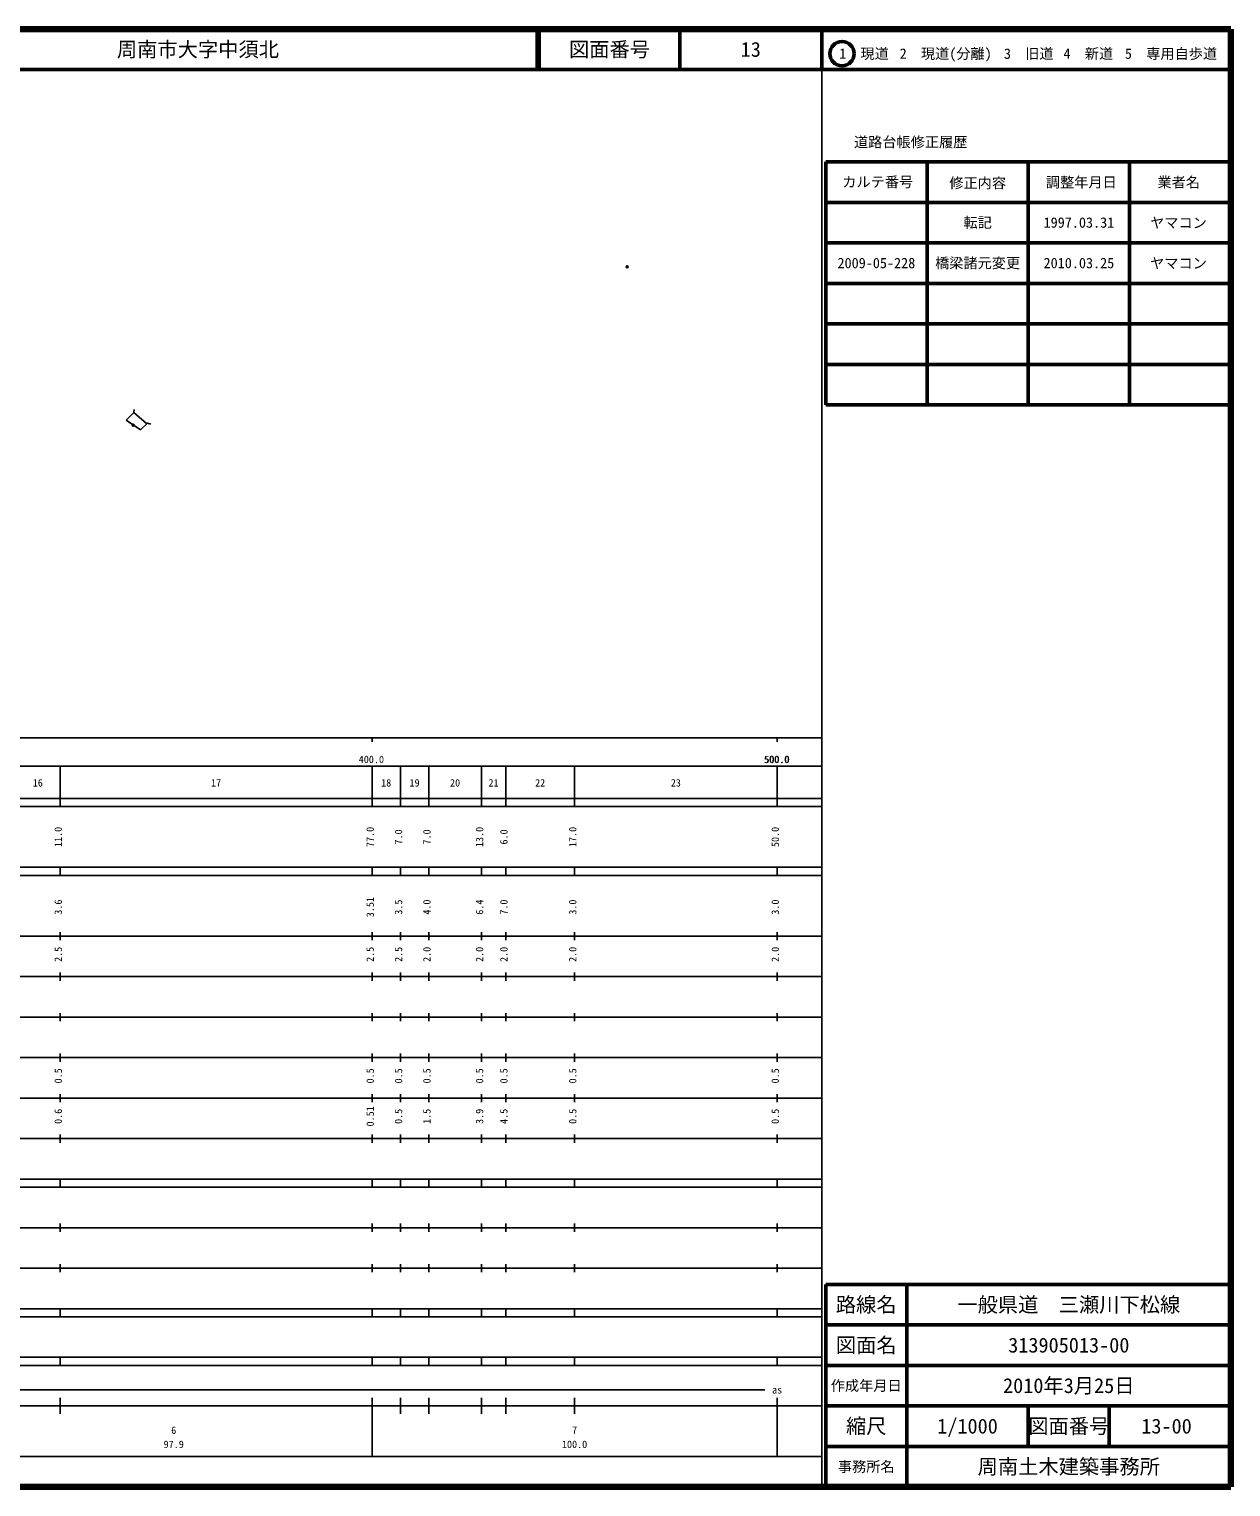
# Model space of a CAD drawing. Units: millimetres on the paper. Extents: x 40 to 680, y 20 to 380.
# Drawn here: x 383.4 to 680, y 20 to 380 of the extents above; entities that cross this region are included whole.
import ezdxf
from ezdxf.enums import TextEntityAlignment as Align

# ---------------------------------------------------------------- set-up
doc = ezdxf.new("R2010")
doc.units = ezdxf.units.MM
doc.header["$PDMODE"] = 32
doc.header["$PDSIZE"] = 0.5
doc.layers.add('M-OTRS', color=6, linetype='Continuous')
doc.layers.add('M-TTL-TXT', color=7, linetype='Continuous')
for name, color, linetype, lineweight in [('M-STR-STR1', 1, 'Continuous', 25), ('M-TTL', 2, 'Continuous', 140), ('M-TTL-BAND', 7, 'Continuous', 25), ('M-TTL-FRAM', 2, 'Continuous', 50), ('M-TTL-LINE', 7, 'Continuous', 50)]:
    doc.layers.add(name, color=color, linetype=linetype, lineweight=lineweight)
doc.styles.add('ＭＳ ゴシック', font='')
doc.styles.get('ＭＳ ゴシック').set_extended_font_data('MS Gothic')

msp = doc.modelspace()

# ---------------------------------------------------------------- linework, layer by layer
at = {"layer": 'M-OTRS'}
for p in [(530.975, 321.273), (409.045, 282.182)]:
    msp.add_point(p, dxfattribs=at)
at = {"layer": 'M-STR-STR1'}
for p, q in [((409.221, 285.356), (412.385, 282.505)), ((410.864, 281.052), (407.312, 283.417))]:
    msp.add_line(p, q, dxfattribs=at)
for points in [[(409.265, 286.028), (409.221, 285.356), (407.312, 283.417)], [(413.416, 282.441), (412.615, 282.725), (410.864, 281.052)]]:
    msp.add_lwpolyline(points, dxfattribs=at)
at = {"layer": 'M-TTL'}
for p, q in [((680, 380), (40, 380)), ((680, 20), (680, 380)), ((40, 20), (680, 20))]:
    msp.add_line(p, q, dxfattribs=at)
at = {"layer": 'M-TTL-BAND'}
for p, q in [((579, 20), (579, 370)), ((40, 205), (579, 205)), ((468, 205), (468, 204)), ((568, 205), (568, 204)), ((68, 198), (579, 198)), ((391, 188), (391, 198)), ((468, 188), (468, 198)), ((475, 188), (475, 198)), ((482, 188), (482, 198)), ((495, 188), (495, 198)), ((501, 188), (501, 198)), ((518, 188), (518, 198)), ((568, 188), (568, 198)), ((40, 190), (579, 190)), ((40, 188), (579, 188)), ((40, 173), (579, 173)), ((391, 171), (391, 173)), ((468, 171), (468, 173)), ((475, 171), (475, 173)), ((482, 171), (482, 173)), ((495, 171), (495, 173)), ((501, 171), (501, 173)), ((518, 171), (518, 173)), ((568, 171), (568, 173)), ((40, 171), (579, 171)), ((40, 156), (579, 156)), ((391, 155), (391, 157)), ((468, 155), (468, 157)), ((475, 155), (475, 157)), ((482, 155), (482, 157)), ((495, 155), (495, 157)), ((501, 155), (501, 157)), ((518, 155), (518, 157)), ((568, 155), (568, 157)), ((46, 146), (579, 146)), ((391, 145), (391, 147)), ((468, 145), (468, 147)), ((475, 145), (475, 147)), ((482, 145), (482, 147)), ((495, 145), (495, 147)), ((501, 145), (501, 147)), ((518, 145), (518, 147)), ((568, 145), (568, 147)), ((391, 135), (391, 137)), ((468, 135), (468, 137)), ((475, 135), (475, 137)), ((482, 135), (482, 137)), ((495, 135), (495, 137)), ((501, 135), (501, 137)), ((518, 135), (518, 137)), ((568, 135), (568, 137)), ((52, 136), (579, 136)), ((46, 126), (579, 126)), ((391, 125), (391, 127)), ((468, 125), (468, 127)), ((475, 125), (475, 127)), ((482, 125), (482, 127)), ((495, 125), (495, 127)), ((501, 125), (501, 127)), ((518, 125), (518, 127)), ((568, 125), (568, 127)), ((52, 116), (579, 116)), ((391, 115), (391, 117)), ((468, 115), (468, 117)), ((475, 115), (475, 117)), ((482, 115), (482, 117)), ((495, 115), (495, 117)), ((501, 115), (501, 117)), ((518, 115), (518, 117)), ((568, 115), (568, 117)), ((46, 106), (579, 106)), ((391, 105), (391, 107)), ((468, 105), (468, 107)), ((475, 105), (475, 107)), ((482, 105), (482, 107)), ((495, 105), (495, 107)), ((501, 105), (501, 107)), ((518, 105), (518, 107)), ((568, 105), (568, 107)), ((40, 96), (579, 96)), ((40, 94), (579, 94)), ((391, 94), (391, 96)), ((468, 94), (468, 96)), ((475, 94), (475, 96)), ((482, 94), (482, 96)), ((495, 94), (495, 96)), ((501, 94), (501, 96)), ((518, 94), (518, 96)), ((568, 94), (568, 96)), ((49, 84), (579, 84)), ((391, 83), (391, 85)), ((468, 83), (468, 85)), ((475, 83), (475, 85)), ((482, 83), (482, 85)), ((495, 83), (495, 85)), ((501, 83), (501, 85)), ((518, 83), (518, 85)), ((568, 83), (568, 85)), ((40, 74), (579, 74)), ((391, 73), (391, 75)), ((468, 73), (468, 75)), ((475, 73), (475, 75)), ((482, 73), (482, 75)), ((495, 73), (495, 75)), ((501, 73), (501, 75)), ((518, 73), (518, 75)), ((568, 73), (568, 75)), ((40, 64), (579, 64)), ((40, 62), (579, 62)), ((391, 62), (391, 64)), ((468, 62), (468, 64)), ((475, 62), (475, 64)), ((482, 62), (482, 64)), ((495, 62), (495, 64)), ((501, 62), (501, 64)), ((518, 62), (518, 64)), ((568, 62), (568, 64)), ((40, 52), (579, 52)), ((391, 50), (391, 52)), ((468, 50), (468, 52)), ((475, 50), (475, 52)), ((482, 50), (482, 52)), ((495, 50), (495, 52)), ((501, 50), (501, 52)), ((518, 50), (518, 52)), ((568, 50), (568, 52)), ((40, 50), (579, 50)), ((71, 44), (565, 44)), ((40, 40), (579, 40)), ((391, 38), (391, 42)), ((468, 27.5), (468, 42)), ((475, 38), (475, 42)), ((482, 38), (482, 42)), ((495, 38), (495, 42)), ((501, 38), (501, 42)), ((518, 38), (518, 42)), ((568, 27.5), (568, 42)), ((68, 27.5), (579, 27.5))]:
    msp.add_line(p, q, dxfattribs=at)
at = {"layer": 'M-TTL-FRAM'}
for p, q in [((580, 347.197), (580, 287.197)), ((580, 347.197), (680, 347.197)), ((580, 287.197), (680, 287.197)), ((680, 70), (580, 70)), ((580, 70), (580, 20))]:
    msp.add_line(p, q, dxfattribs=at)
at = {"layer": 'M-TTL-LINE'}
for p, q in [((508.747, 380), (508.747, 370)), ((509.247, 380), (509.247, 370)), ((543.997, 380), (543.997, 370)), ((579, 380), (579, 370)), ((40, 370), (680, 370)), ((605, 347.197), (605, 287.197)), ((630, 347.197), (630, 287.197)), ((655, 347.197), (655, 287.197)), ((580, 337.197), (680, 337.197)), ((580, 327.197), (680, 327.197)), ((580, 317.197), (680, 317.197)), ((580, 307.197), (680, 307.197)), ((580, 297.197), (680, 297.197)), ((600, 70), (600, 20)), ((680, 60), (580, 60)), ((680, 50), (580, 50)), ((680, 40), (580, 40)), ((630, 40), (630, 30)), ((650, 40), (650, 30)), ((680, 30), (580, 30))]:
    msp.add_line(p, q, dxfattribs=at)
msp.add_circle((584.031, 373.958), 3, dxfattribs=at)

# ---------------------------------------------------------------- texts
at = {"layer": 'M-TTL-BAND', "style": 'ＭＳ ゴシック'}
for s, p in [('400.0', (467.844, 198.195)), ('500.0', (567.844, 198.195)), ('500.0', (568, 198.195)), ('16', (385.5, 192.405)), ('17', (429.5, 192.405)), ('18', (471.5, 192.405)), ('19', (478.5, 192.405)), ('20', (488.5, 192.405)), ('21', (498, 192.405)), ('22', (509.5, 192.405)), ('23', (543, 192.405)), ('as', (568, 42.5)), ('6', (419.05, 32.523)), ('7', (518, 32.523)), ('97.9', (419.05, 29.033)), ('100.0', (518, 29.033))]:
    msp.add_text(s, height=1.833, dxfattribs=at).set_placement(p, align=Align.BOTTOM_CENTER)
for s, p in [('11.0', (392, 180.5)), ('77.0', (469, 180.5)), ('7.0', (476, 180.5)), ('7.0', (483, 180.5)), ('13.0', (496, 180.5)), ('6.0', (502, 180.5)), ('17.0', (519, 180.5)), ('50.0', (569, 180.5)), ('3.6', (392, 163.174)), ('3.51', (469, 163.174)), ('3.5', (476, 163.174)), ('4.0', (483, 163.174)), ('6.4', (496, 163.174)), ('7.0', (502, 163.174)), ('3.0', (519, 163.174)), ('3.0', (569, 163.174)), ('2.5', (392, 151.5)), ('2.5', (469, 151.5)), ('2.5', (476, 151.5)), ('2.0', (483, 151.5)), ('2.0', (496, 151.5)), ('2.0', (502, 151.5)), ('2.0', (519, 151.5)), ('2.0', (569, 151.5)), ('0.5', (392, 121.5)), ('0.5', (469, 121.5)), ('0.5', (476, 121.5)), ('0.5', (483, 121.5)), ('0.5', (496, 121.5)), ('0.5', (502, 121.5)), ('0.5', (519, 121.5)), ('0.5', (569, 121.5)), ('0.6', (392, 111.5)), ('0.51', (469, 111.5)), ('0.5', (476, 111.5)), ('1.5', (483, 111.5)), ('3.9', (496, 111.5)), ('4.5', (502, 111.5)), ('0.5', (519, 111.5)), ('0.5', (569, 111.5))]:
    msp.add_text(s, height=1.833, rotation=90, dxfattribs=at).set_placement(p, align=Align.BOTTOM_CENTER)
at = {"layer": 'M-TTL-TXT', "style": 'ＭＳ ゴシック'}
msp.add_text('周南市大字中須北', height=3.666, dxfattribs=at).set_placement((405.024, 375), align=Align.MIDDLE_LEFT)
for s, height, p in [('図面番号', 3.666, (526.622, 375)), ('13', 3.666, (561.497, 375)), ('1\u3000現道', 2.566, (589.448, 373.958)), ('2\u3000現道(分離)', 2.566, (609.619, 373.958)), ('3\u3000旧道', 2.566, (630.121, 373.958)), ('4\u3000新道', 2.566, (644.824, 373.958)), ('5\u3000専用自歩道', 2.566, (665.228, 373.958)), ('道路台帳修正履歴', 2.566, (600.968, 352.113)), ('カルテ番号', 2.566, (592.839, 342.277)), ('修正内容', 2.566, (617.509, 342.023)), ('調整年月日', 2.566, (643.089, 342.197)), ('業者名', 2.566, (667.134, 342.197)), ('転記', 2.566, (617.5, 332.245)), ('1997.03.31', 2.566, (642.5, 332.245)), ('ヤマコン', 2.566, (667.077, 332.189)), ('2009-05-228', 2.566, (592.5, 322.245)), ('橋梁諸元変更', 2.566, (617.5, 322.245)), ('2010.03.25', 2.566, (642.5, 322.245)), ('ヤマコン', 2.566, (667.077, 322.189)), ('路線名', 3.666, (590, 65)), ('路線名', 3.666, (590, 65)), ('一般県道\u3000三瀬川下松線', 3.666, (640, 65)), ('図面名', 3.666, (590, 55)), ('図面名', 3.666, (590, 55)), ('313905013-00', 3.666, (640, 55)), ('2010年3月25日', 3.666, (640, 45)), ('作成年月日', 2.566, (590, 45)), ('作成年月日', 2.566, (590, 45)), ('縮尺', 3.666, (590, 35)), ('縮尺', 3.666, (590, 35)), ('1/1000', 3.666, (615, 35)), ('図面番号', 3.666, (640, 35)), ('図面番号', 3.666, (640, 35)), ('13-00', 3.666, (664.125, 35)), ('事務所名', 2.566, (590, 25)), ('事務所名', 2.566, (590, 25)), ('周南土木建築事務所', 3.666, (640, 25))]:
    msp.add_text(s, height=height, dxfattribs=at).set_placement(p, align=Align.MIDDLE_CENTER)

doc.saveas('drawing.dxf')
